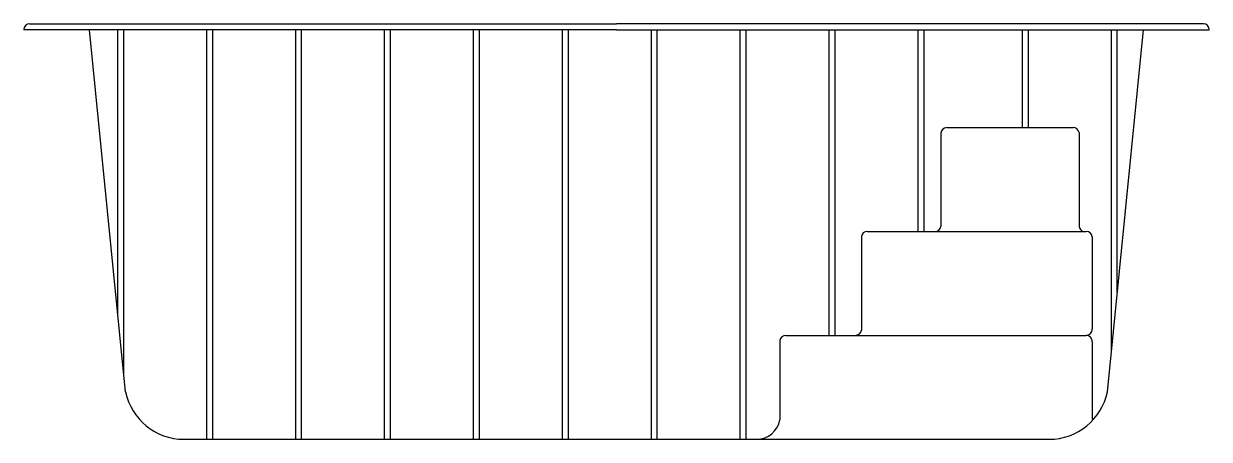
# Model space of a CAD drawing. Extents: x -1157.33 to -1153.33, y 250.08 to 251.48.
import ezdxf

# ---------------------------------------------------------------- set-up
doc = ezdxf.new("R2010")
doc.units = 0
doc.header["$LTSCALE"] = 10
doc.header["$MEASUREMENT"] = 0
doc.layers.add('Piscinas_Fibratec', color=4, linetype='CONTINUOUS')

msp = doc.modelspace()

# ---------------------------------------------------------------- linework, layer by layer
at = {"layer": 'Piscinas_Fibratec', "color": 2}
for p, q in [((-1155.3254, 251.4568), (-1157.3254, 251.4568)), ((-1157.3054, 251.4768), (-1157.1054, 251.4768)), ((-1157.1054, 251.4768), (-1155.3254, 251.4768)), ((-1153.5454, 251.4768), (-1155.3254, 251.4768)), ((-1155.3254, 251.4568), (-1153.3254, 251.4568)), ((-1153.3454, 251.4768), (-1153.5454, 251.4768))]:
    msp.add_line(p, q, dxfattribs=at)
at = {"layer": 'Piscinas_Fibratec'}
for p, q in [((-1156.9815, 250.237), (-1157.1034, 251.4568)), ((-1153.6694, 250.237), (-1153.5474, 251.4568)), ((-1154.2113, 251.1268), (-1153.7847, 251.1268)), ((-1154.2312, 251.1083), (-1154.2312, 250.7941)), ((-1153.765, 251.1099), (-1153.765, 250.7981)), ((-1154.4796, 250.7768), (-1154.2312, 250.7768)), ((-1154.2312, 250.7768), (-1153.765, 250.7768)), ((-1153.765, 250.7768), (-1153.7406, 250.7768)), ((-1154.4994, 250.7596), (-1154.4994, 250.4446)), ((-1153.7207, 250.7591), (-1153.7207, 250.4483)), ((-1154.7741, 250.4098), (-1154.7741, 250.1417)), ((-1154.7543, 250.4268), (-1154.4994, 250.4268)), ((-1154.4994, 250.4268), (-1153.7407, 250.4268)), ((-1153.7207, 250.4053), (-1153.7207, 250.1436)), ((-1156.7855, 250.0768), (-1153.8854, 250.0768)), ((-1153.8854, 250.0768), (-1153.8654, 250.0768))]:
    msp.add_line(p, q, dxfattribs=at)
at = {"layer": 'Piscinas_Fibratec', "color": 1}
for p, q in [((-1157.0077, 250.4995), (-1157.0077, 251.4568)), ((-1156.9877, 250.2995), (-1156.9877, 251.4568)), ((-1156.7077, 250.0768), (-1156.7077, 251.4568)), ((-1156.6877, 250.0768), (-1156.6877, 251.4568)), ((-1156.4077, 250.0768), (-1156.4077, 251.4568)), ((-1156.3877, 250.0768), (-1156.3877, 251.4568)), ((-1156.1077, 250.0768), (-1156.1077, 251.4568)), ((-1156.0877, 250.0768), (-1156.0877, 251.4568)), ((-1155.8077, 250.0768), (-1155.8077, 251.4568)), ((-1155.7877, 250.0768), (-1155.7877, 251.4568)), ((-1155.5077, 250.0768), (-1155.5077, 251.4568)), ((-1155.4877, 250.0768), (-1155.4877, 251.4568)), ((-1155.2077, 250.0768), (-1155.2077, 251.4568)), ((-1155.1877, 250.0768), (-1155.1877, 251.4568)), ((-1154.9077, 250.0768), (-1154.9077, 251.4568)), ((-1154.8877, 250.0768), (-1154.8877, 251.4568)), ((-1154.6077, 250.4268), (-1154.6077, 251.4568)), ((-1154.5877, 250.4268), (-1154.5877, 251.4568)), ((-1154.3077, 250.7768), (-1154.3077, 251.4568)), ((-1154.2877, 250.7768), (-1154.2877, 251.4568)), ((-1153.9559, 251.1268), (-1153.9559, 251.4568)), ((-1153.9359, 251.1268), (-1153.9359, 251.4568)), ((-1153.6559, 250.3723), (-1153.6559, 251.4568)), ((-1153.6359, 250.5723), (-1153.6359, 251.4568))]:
    msp.add_line(p, q, dxfattribs=at)
at = {"layer": 'Piscinas_Fibratec', "color": 2}
for centre, start, end in [((-1157.3054, 251.4568), 90, 180), ((-1153.3454, 251.4568), 0, 90)]:
    msp.add_arc(centre, 0.02, start, end, dxfattribs=at)
at = {"layer": 'Piscinas_Fibratec'}
for centre, radius, start, end in [((-1154.2113, 251.1068), 0.02, 90, 175.5606), ((-1153.7847, 251.1068), 0.02, 8.8967, 90), ((-1154.4796, 250.7568), 0.02, 90, 171.7355), ((-1154.251, 250.7968), 0.02, 270, 352.2781), ((-1153.745, 250.7968), 0.02, 176.1178, 270), ((-1153.7406, 250.7568), 0.02, 6.7035, 90), ((-1154.5192, 250.4468), 0.02, 270, 353.6414), ((-1153.7407, 250.4468), 0.02, 270, 4.3337), ((-1154.7543, 250.4068), 0.02, 90, 171.1908), ((-1153.7407, 250.4068), 0.02, 355.6663, 90), ((-1156.7855, 250.2768), 0.2, 191.4572, 270), ((-1153.8654, 250.2768), 0.2, 270, 348.5428), ((-1154.8527, 250.1568), 0.08, 270, 349.1198)]:
    msp.add_arc(centre, radius, start, end, dxfattribs=at)

doc.saveas('drawing.dxf')
